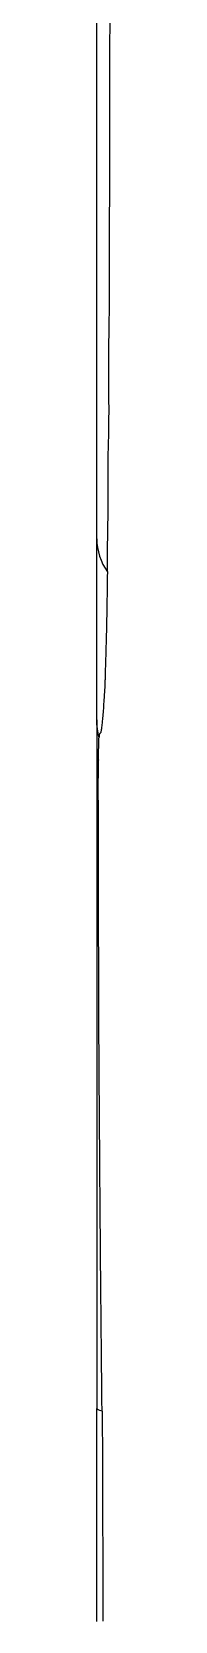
# Model space of a CAD drawing. Header units: millimetres. Extents: x 3724 to 4565, y 1133 to 1727.
# Drawn here: x 3853.63 to 3853.82, y 1525.47 to 1548.24 of the extents above; entities that cross this region are included whole.
import ezdxf

# ---------------------------------------------------------------- set-up
doc = ezdxf.new("R2010")
doc.units = ezdxf.units.MM

msp = doc.modelspace()

# ---------------------------------------------------------------- linework, layer by layer
msp.add_ellipse((3854.068, 1540.85), major_axis=(0.187, -0.571), ratio=0.698375, start_param=4.273136, end_param=5.129799)
at = {"extrusion": (-2.22045e-16, -3.87913e-37, -1)}
msp.add_ellipse((3854.632, 1538.379), major_axis=(-1.004, 0), ratio=0.999048, start_param=6.031909, end_param=6.282671, dxfattribs=at)
at = {"extrusion": (-2.22045e-16, 0, -1)}
msp.add_ellipse((3855.518, 1528.507), major_axis=(-1.89, 0.009), ratio=0.074148, start_param=-0.282009, end_param=0.004982, dxfattribs=at)
for points, knots in [([(3853.628, 1540.974), (3853.628, 1541.349), (3853.628, 1542.161), (3853.628, 1543.576), (3853.628, 1545.23), (3853.628, 1547.756), (3853.628, 1551.464), (3853.628, 1556.817), (3853.628, 1563.073), (3853.628, 1567.835), (3853.628, 1570.363)], [0, 0, 0, 0, 0.083332, 0.166663, 0.249995, 0.333327, 0.49999, 0.666654, 0.833317, 1, 1, 1, 1]), ([(3853.813, 1547.397), (3853.814, 1547.806), (3853.817, 1548.206), (3853.818, 1548.634), (3853.819, 1549.062), (3853.818, 1549.517), (3853.818, 1549.988)], [0.34615385, 0.34615385, 0.34615385, 0.34615385, 0.38461538, 0.38461538, 0.38461538, 0.42307692, 0.42307692, 0.42307692, 0.42307692]), ([(3853.791, 1541.464), (3853.791, 1541.657), (3853.788, 1541.885), (3853.791, 1542.108), (3853.794, 1542.33), (3853.801, 1542.546), (3853.802, 1542.794)], [0.07692308, 0.07692308, 0.07692308, 0.07692308, 0.11538462, 0.11538462, 0.11538462, 0.15384615, 0.15384615, 0.15384615, 0.15384615]), ([(3853.628, 1539.596), (3853.628, 1539.719), (3853.628, 1539.849), (3853.628, 1539.99), (3853.628, 1540.131), (3853.628, 1540.282), (3853.628, 1540.446)], [0.625, 0.625, 0.625, 0.625, 0.75, 0.75, 0.75, 0.875, 0.875, 0.875, 0.875]), ([(3853.628, 1539.096), (3853.628, 1539.146), (3853.628, 1539.198), (3853.628, 1539.252), (3853.628, 1539.306), (3853.628, 1539.361), (3853.628, 1539.419), (3853.628, 1539.476), (3853.628, 1539.535), (3853.628, 1539.596)], [0.4375, 0.4375, 0.4375, 0.4375, 0.5, 0.5, 0.5, 0.5625, 0.5625, 0.5625, 0.625, 0.625, 0.625, 0.625]), ([(3853.736, 1538.771), (3853.734, 1538.739), (3853.732, 1538.706), (3853.73, 1538.673), (3853.727, 1538.629), (3853.724, 1538.585), (3853.721, 1538.546)], [0.57436191, 0.57436191, 0.57436191, 0.57436191, 0.61375146, 0.61375146, 0.61375146, 0.66666667, 0.66666667, 0.66666667, 0.66666667]), ([(3853.628, 1538.379), (3853.628, 1538.398), (3853.628, 1538.407), (3853.628, 1538.415), (3853.628, 1538.422), (3853.628, 1538.428), (3853.628, 1538.437)], [0, 0, 0, 0, 0.03125, 0.03125, 0.03125, 0.0625, 0.0625, 0.0625, 0.0625]), ([(3853.652, 1535.846), (3853.652, 1535.968), (3853.651, 1536.084), (3853.651, 1536.196), (3853.651, 1536.496), (3853.65, 1536.763), (3853.65, 1537.004)], [0.5714286, 0.5714286, 0.5714286, 0.5714286, 0.610261, 0.610261, 0.610261, 0.7142857, 0.7142857, 0.7142857, 0.7142857]), ([(3853.628, 1536.342), (3853.628, 1536.219), (3853.628, 1536.095), (3853.628, 1535.987), (3853.628, 1535.88), (3853.628, 1535.79), (3853.628, 1535.685)], [0.3684211, 0.3684211, 0.3684211, 0.3684211, 0.4210526, 0.4210526, 0.4210526, 0.4736842, 0.4736842, 0.4736842, 0.4736842]), ([(3853.628, 1535.324), (3853.628, 1535.184), (3853.628, 1535.024), (3853.628, 1534.865), (3853.628, 1534.706), (3853.628, 1534.548), (3853.628, 1534.386)], [0.5263158, 0.5263158, 0.5263158, 0.5263158, 0.5789474, 0.5789474, 0.5789474, 0.6315789, 0.6315789, 0.6315789, 0.6315789]), ([(3853.628, 1533.865), (3853.628, 1533.672), (3853.628, 1533.452), (3853.628, 1533.222), (3853.628, 1532.991), (3853.628, 1532.75), (3853.627, 1532.493)], [0.6842105, 0.6842105, 0.6842105, 0.6842105, 0.7368421, 0.7368421, 0.7368421, 0.7894737, 0.7894737, 0.7894737, 0.7894737]), ([(3853.628, 1529.995), (3853.628, 1529.518), (3853.628, 1529.174), (3853.628, 1528.931), (3853.628, 1528.688), (3853.628, 1528.546), (3853.628, 1528.518)], [0.8947368, 0.8947368, 0.8947368, 0.8947368, 0.9473684, 0.9473684, 0.9473684, 1, 1, 1, 1]), ([(3853.629, 1525.465), (3853.629, 1525.911), (3853.629, 1526.731), (3853.628, 1527.65), (3853.628, 1528.242), (3853.628, 1528.518)], [0.00011, 0.00011, 0.00011, 0.00011, 0.3333333, 0.6666667, 1, 1, 1, 1])]:
    msp.add_open_spline(points, degree=3, knots=knots)
for points in [[(3853.816, 1546.308), (3853.816, 1546.636), (3853.813, 1547.02), (3853.813, 1547.397)], [(3853.816, 1546.229), (3853.816, 1546.255), (3853.816, 1546.281), (3853.816, 1546.308)], [(3853.807, 1545.323), (3853.808, 1545.608), (3853.815, 1545.884), (3853.816, 1546.229)], [(3853.81, 1544.476), (3853.811, 1544.758), (3853.806, 1545.045), (3853.807, 1545.323)], [(3853.81, 1544.457), (3853.81, 1544.463), (3853.81, 1544.47), (3853.81, 1544.476)], [(3853.799, 1543.606), (3853.801, 1543.888), (3853.809, 1544.169), (3853.81, 1544.457)], [(3853.801, 1543.127), (3853.8, 1543.283), (3853.798, 1543.444), (3853.799, 1543.606)], [(3853.802, 1542.794), (3853.802, 1542.9), (3853.802, 1543.012), (3853.801, 1543.127)], [(3853.783, 1540.958), (3853.785, 1541.115), (3853.79, 1541.271), (3853.791, 1541.464)], [(3853.628, 1540.446), (3853.628, 1540.61), (3853.628, 1540.787), (3853.628, 1540.974)], [(3853.78, 1540.705), (3853.781, 1540.788), (3853.781, 1540.873), (3853.783, 1540.958)], [(3853.779, 1540.499), (3853.779, 1540.566), (3853.78, 1540.635), (3853.78, 1540.705)], [(3853.779, 1540.499), (3853.776, 1540.301), (3853.774, 1540.135), (3853.771, 1539.988)], [(3853.771, 1539.976), (3853.769, 1539.834), (3853.766, 1539.711), (3853.763, 1539.602)], [(3853.771, 1539.988), (3853.771, 1539.984), (3853.771, 1539.98), (3853.771, 1539.976)], [(3853.761, 1539.528), (3853.759, 1539.446), (3853.757, 1539.371), (3853.755, 1539.297)], [(3853.763, 1539.602), (3853.763, 1539.577), (3853.762, 1539.552), (3853.761, 1539.528)], [(3853.755, 1539.296), (3853.753, 1539.245), (3853.752, 1539.194), (3853.75, 1539.146)], [(3853.755, 1539.297), (3853.755, 1539.297), (3853.755, 1539.296), (3853.755, 1539.296)], [(3853.628, 1538.952), (3853.628, 1538.997), (3853.628, 1539.046), (3853.628, 1539.096)], [(3853.747, 1539.028), (3853.747, 1539.009), (3853.746, 1538.991), (3853.746, 1538.973)], [(3853.75, 1539.146), (3853.749, 1539.104), (3853.748, 1539.064), (3853.747, 1539.028)], [(3853.628, 1538.703), (3853.628, 1538.777), (3853.628, 1538.86), (3853.628, 1538.952)], [(3853.739, 1538.814), (3853.738, 1538.8), (3853.737, 1538.786), (3853.736, 1538.771)], [(3853.743, 1538.909), (3853.742, 1538.88), (3853.741, 1538.85), (3853.739, 1538.816)], [(3853.739, 1538.816), (3853.739, 1538.815), (3853.739, 1538.814), (3853.739, 1538.814)], [(3853.746, 1538.973), (3853.745, 1538.952), (3853.744, 1538.931), (3853.743, 1538.909)], [(3853.628, 1538.6), (3853.628, 1538.631), (3853.628, 1538.666), (3853.628, 1538.703)], [(3853.628, 1538.512), (3853.628, 1538.541), (3853.628, 1538.569), (3853.628, 1538.6)], [(3853.628, 1538.437), (3853.628, 1538.454), (3853.628, 1538.483), (3853.628, 1538.512)], [(3853.628, 1538.379), (3853.628, 1538.361), (3853.628, 1538.338), (3853.628, 1538.311)], [(3853.702, 1538.334), (3853.699, 1538.307), (3853.697, 1538.281), (3853.695, 1538.259)], [(3853.703, 1538.342), (3853.702, 1538.34), (3853.702, 1538.337), (3853.702, 1538.334)], [(3853.721, 1538.545), (3853.715, 1538.463), (3853.708, 1538.401), (3853.703, 1538.342)], [(3853.721, 1538.546), (3853.721, 1538.545), (3853.721, 1538.545), (3853.721, 1538.545)], [(3853.628, 1538.311), (3853.628, 1538.283), (3853.628, 1538.25), (3853.628, 1538.223)], [(3853.628, 1538.223), (3853.628, 1538.209), (3853.628, 1538.197), (3853.628, 1538.185)], [(3853.628, 1538.185), (3853.628, 1538.146), (3853.628, 1538.117), (3853.628, 1538.094)], [(3853.628, 1538.094), (3853.628, 1538.064), (3853.628, 1538.048), (3853.628, 1537.997)], [(3853.654, 1537.929), (3853.656, 1538.05), (3853.656, 1538.109), (3853.659, 1538.13)], [(3853.66, 1538.134), (3853.66, 1538.133), (3853.659, 1538.131), (3853.659, 1538.13)], [(3853.661, 1538.144), (3853.661, 1538.142), (3853.66, 1538.14), (3853.66, 1538.137)], [(3853.66, 1538.137), (3853.66, 1538.136), (3853.66, 1538.135), (3853.66, 1538.134)], [(3853.66, 1538.134), (3853.66, 1538.134), (3853.66, 1538.134), (3853.66, 1538.134)], [(3853.662, 1538.169), (3853.662, 1538.166), (3853.661, 1538.162), (3853.661, 1538.158)], [(3853.661, 1538.158), (3853.661, 1538.157), (3853.661, 1538.156), (3853.661, 1538.154)], [(3853.661, 1538.154), (3853.661, 1538.151), (3853.661, 1538.148), (3853.661, 1538.144)], [(3853.663, 1538.172), (3853.663, 1538.171), (3853.662, 1538.17), (3853.662, 1538.169)], [(3853.664, 1538.175), (3853.664, 1538.174), (3853.664, 1538.174), (3853.663, 1538.173)], [(3853.663, 1538.173), (3853.663, 1538.173), (3853.663, 1538.172), (3853.663, 1538.172)], [(3853.669, 1538.181), (3853.667, 1538.179), (3853.665, 1538.177), (3853.664, 1538.175)], [(3853.671, 1538.184), (3853.671, 1538.183), (3853.67, 1538.182), (3853.669, 1538.181)], [(3853.68, 1538.196), (3853.677, 1538.191), (3853.674, 1538.187), (3853.671, 1538.184)], [(3853.683, 1538.2), (3853.682, 1538.199), (3853.681, 1538.197), (3853.68, 1538.196)], [(3853.69, 1538.225), (3853.688, 1538.215), (3853.686, 1538.207), (3853.683, 1538.2)], [(3853.694, 1538.249), (3853.692, 1538.24), (3853.691, 1538.232), (3853.69, 1538.225)], [(3853.695, 1538.259), (3853.694, 1538.255), (3853.694, 1538.252), (3853.694, 1538.249)], [(3853.628, 1537.997), (3853.628, 1537.987), (3853.628, 1537.975), (3853.628, 1537.962)], [(3853.628, 1537.962), (3853.628, 1537.911), (3853.628, 1537.838), (3853.628, 1537.745)], [(3853.652, 1537.81), (3853.653, 1537.854), (3853.653, 1537.894), (3853.654, 1537.929)], [(3853.628, 1537.745), (3853.628, 1537.715), (3853.628, 1537.683), (3853.628, 1537.648)], [(3853.628, 1537.648), (3853.628, 1537.55), (3853.628, 1537.434), (3853.628, 1537.302)], [(3853.649, 1537.282), (3853.649, 1537.492), (3853.65, 1537.675), (3853.652, 1537.81)], [(3853.652, 1537.805), (3853.652, 1537.804), (3853.652, 1537.804), (3853.652, 1537.804)], [(3853.628, 1537.302), (3853.628, 1537.284), (3853.628, 1537.265), (3853.628, 1537.247)], [(3853.628, 1537.247), (3853.628, 1537.087), (3853.628, 1536.909), (3853.628, 1536.763)], [(3853.65, 1537.004), (3853.65, 1537.102), (3853.65, 1537.194), (3853.649, 1537.282)], [(3853.628, 1536.763), (3853.628, 1536.76), (3853.628, 1536.756), (3853.628, 1536.752)], [(3853.628, 1536.752), (3853.628, 1536.588), (3853.628, 1536.465), (3853.628, 1536.342)], [(3853.656, 1534.733), (3853.654, 1535.123), (3853.653, 1535.504), (3853.652, 1535.846)], [(3853.628, 1535.685), (3853.628, 1535.645), (3853.628, 1535.603), (3853.628, 1535.558)], [(3853.628, 1535.558), (3853.628, 1535.487), (3853.628, 1535.409), (3853.628, 1535.324)], [(3853.656, 1534.371), (3853.656, 1534.492), (3853.656, 1534.613), (3853.656, 1534.733)], [(3853.628, 1534.386), (3853.628, 1534.286), (3853.628, 1534.184), (3853.628, 1534.076)], [(3853.664, 1532.953), (3853.66, 1533.474), (3853.658, 1533.921), (3853.656, 1534.371)], [(3853.628, 1534.076), (3853.628, 1534.008), (3853.628, 1533.939), (3853.628, 1533.865)], [(3853.665, 1532.739), (3853.665, 1532.812), (3853.664, 1532.883), (3853.664, 1532.953)], [(3853.679, 1530.912), (3853.674, 1531.557), (3853.67, 1532.191), (3853.665, 1532.739)], [(3853.627, 1532.493), (3853.627, 1532.452), (3853.627, 1532.411), (3853.627, 1532.368)], [(3853.627, 1532.368), (3853.627, 1532.144), (3853.627, 1531.893), (3853.627, 1531.522)], [(3853.627, 1531.522), (3853.627, 1531.224), (3853.628, 1530.849), (3853.628, 1530.489)], [(3853.681, 1530.672), (3853.681, 1530.752), (3853.68, 1530.832), (3853.679, 1530.912)], [(3853.7, 1528.724), (3853.694, 1529.378), (3853.687, 1530.026), (3853.681, 1530.672)], [(3853.628, 1530.489), (3853.628, 1530.317), (3853.628, 1530.149), (3853.628, 1529.995)], [(3853.703, 1528.477), (3853.702, 1528.56), (3853.701, 1528.642), (3853.7, 1528.724)], [(3853.703, 1528.477), (3853.706, 1528.18), (3853.712, 1527.561), (3853.711, 1526.711), (3853.712, 1525.906), (3853.712, 1525.469)]]:
    msp.add_open_spline(points, degree=3)

doc.saveas('drawing.dxf')
